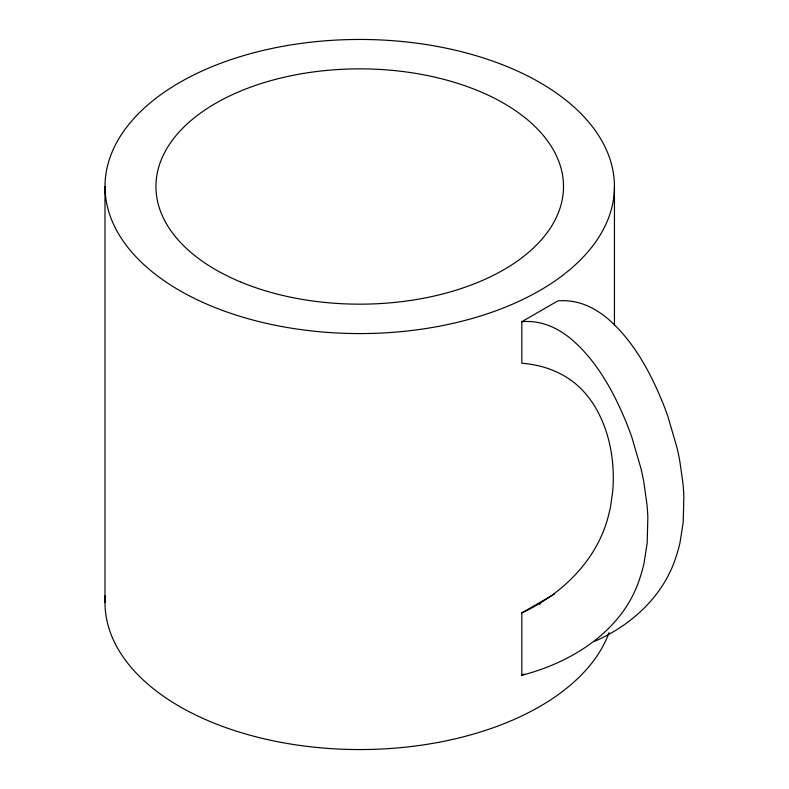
<?xml version="1.0" encoding="UTF-8"?>
<svg xmlns="http://www.w3.org/2000/svg" width="789" height="789" viewBox="0 0 789 789"><rect width="100%" height="100%" fill="white"/><g stroke="black" fill="none" stroke-linecap="round" stroke-linejoin="round"><path stroke-width="1.18" d="M521.825 321.705C534.025 320.531 546.412 323.539 557.103 329.417A83.338 48.119 60 0 1 571.709 339.448C597.628 361.855 614.227 392.922 627.008 424.216A207.034 119.534 60 0 1 631.821 437.145L640.905 468.262A209.381 120.885 60 0 1 643.775 481.803L646.95 504.24A208.03 120.106 60 0 1 647.848 517.495L647.167 543.148L643.992 563.356A240.842 139.051 60 0 1 639.692 578.633C622.975 630.569 572.301 662.296 521.825 675.276L521.825 612.885C562.685 593.999 598.121 559.076 608.783 514.31A218.711 126.279 60 0 0 610.656 505.897L612.678 491.586A180 103.921 60 0 0 613.221 482.868C614 456.723 608.674 429.916 595.3 407.232A59.313 34.243 60 0 0 591.079 400.733A56.601 32.674 60 0 0 584.797 392.804C569.116 374.627 545.475 364.883 521.825 363.305L521.825 321.705L557.843 300.905C570.053 299.741 582.44 302.739 593.131 308.627A83.338 48.119 60 0 1 607.737 318.648C633.656 341.055 650.254 372.122 663.036 403.426A207.034 119.534 60 0 1 667.849 416.345L676.932 447.462A209.381 120.885 60 0 1 679.793 461.013L682.968 483.44A208.03 120.106 60 0 1 683.866 496.695L683.195 522.348L680.019 542.556A240.842 139.051 60 0 1 675.709 557.833C663.214 596.208 631.279 625.391 594.916 641.191M521.825 612.885L554.667 593.92M521.825 675.276L523.945 674.053M614.444 186.52A254.729 147.07 0 0 1 232.351 313.874A254.729 147.07 0 0 1 232.351 59.155A254.729 147.07 0 0 1 614.444 186.52L614.444 325.581M539.834 602.48L539.834 604.433M104.986 186.52L104.986 602.48M609.039 632.62A254.729 147.07 0 0 1 327.435 748.366A254.729 147.07 0 0 1 105.282 595.468M240.142 281.781A203.779 117.65 0 0 0 562.409 198.67A203.779 117.65 0 0 0 276.594 79.097A203.779 117.65 0 0 0 240.142 281.781"/></g></svg>
